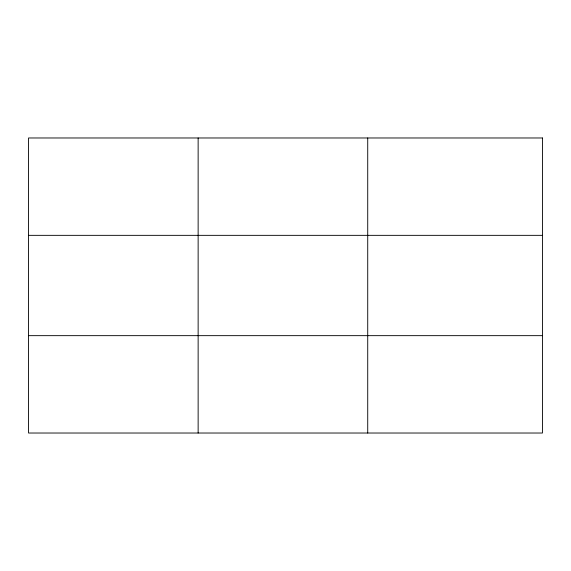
<?xml version="1.0" encoding="UTF-8"?>
<svg xmlns="http://www.w3.org/2000/svg" width="571" height="571" viewBox="0 0 571 571"><rect width="100%" height="100%" fill="white"/><g stroke="black" fill="none" stroke-linecap="round" stroke-linejoin="round"><path stroke-width="0.86" d="M198.137 137.975L198.137 433.025M367.724 137.975L367.724 433.025M28.55 235.345L542.45 235.345M28.55 335.655L542.45 335.655M542.45 137.975L542.45 433.025L28.55 433.025L28.55 137.975L542.45 137.975"/></g></svg>
